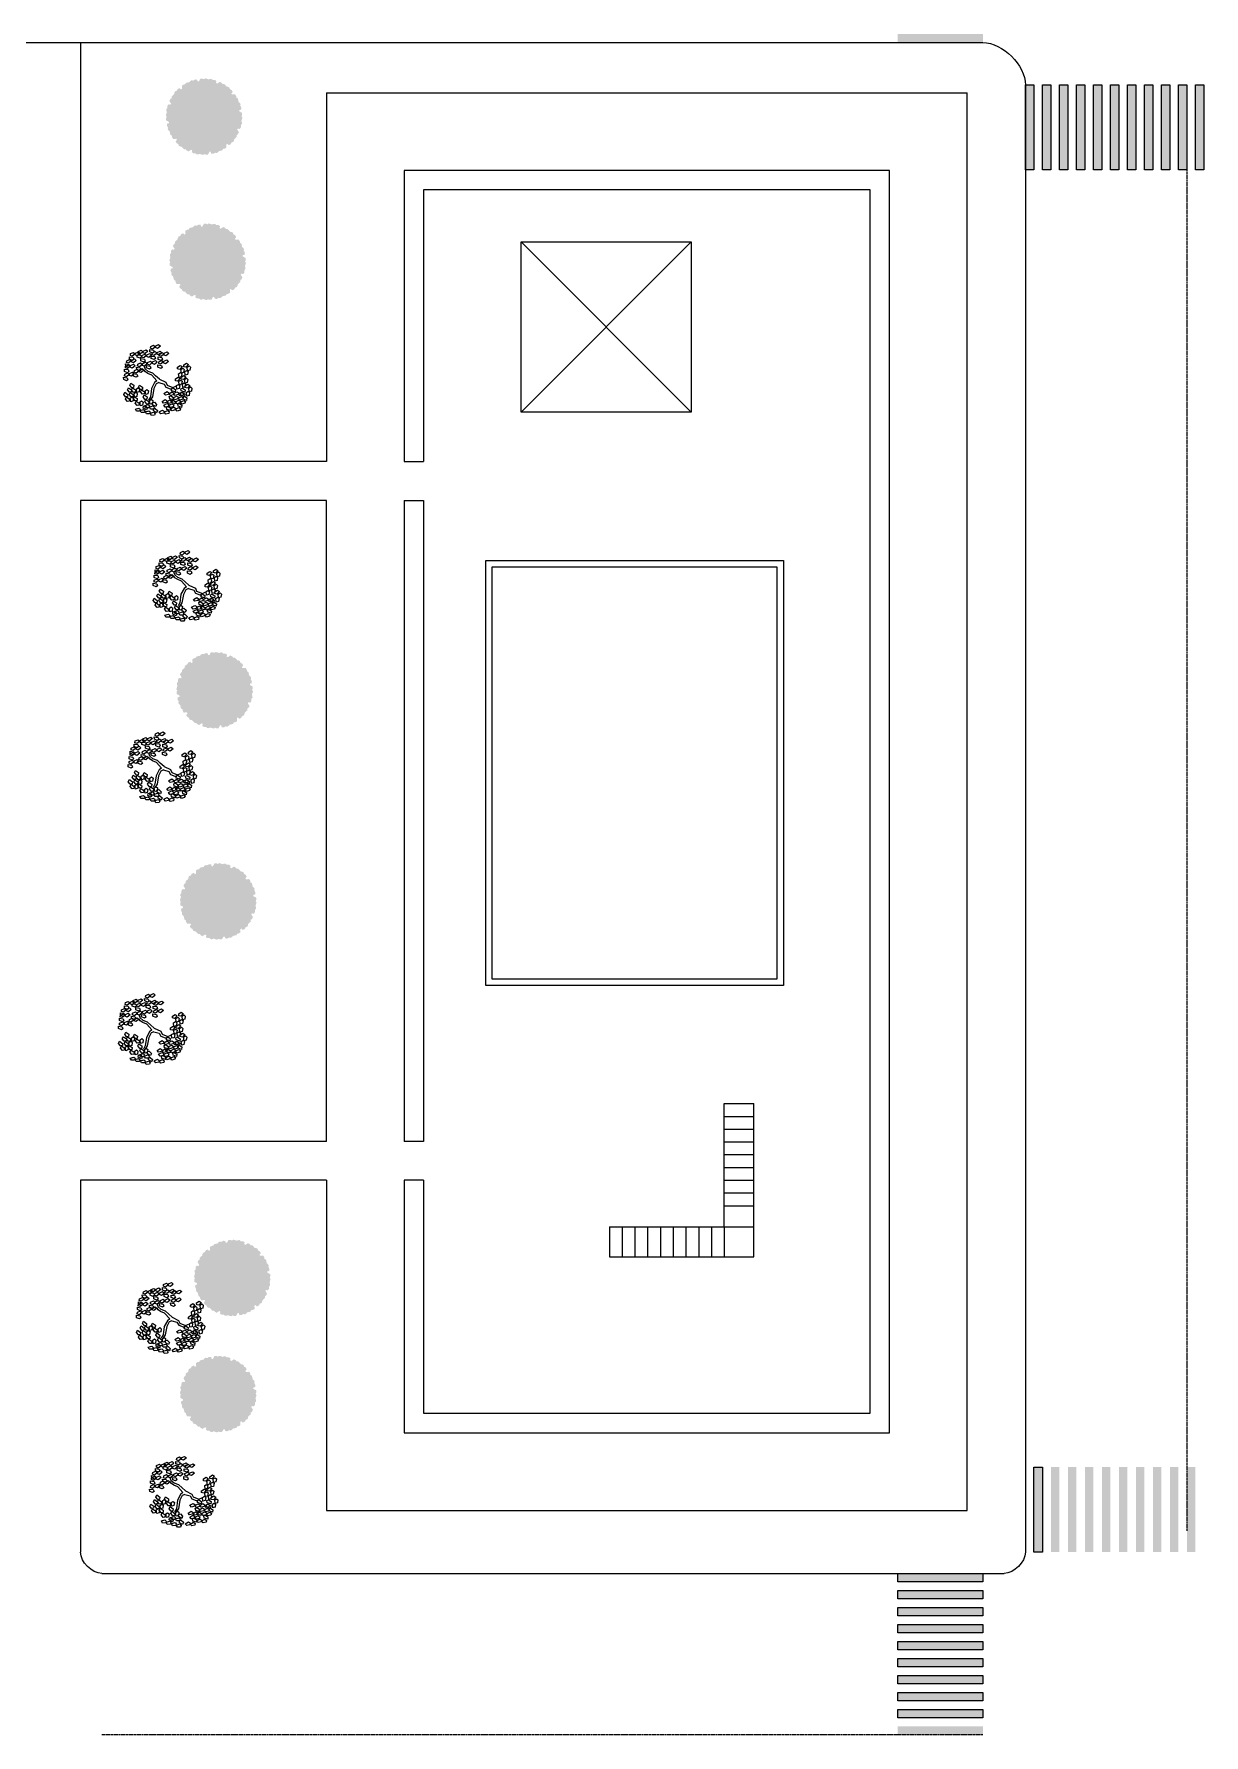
# Model space of a CAD drawing. Header units: millimetres. Extents: x -273369 to 399464, y -35443 to 194245.
# Drawn here: x 285497 to 292376, y 167946 to 177946 of the extents above; entities that cross this region are included whole.
import ezdxf

# ---------------------------------------------------------------- set-up
doc = ezdxf.new("R2010")
doc.units = ezdxf.units.MM
doc.linetypes.add('ACAD_ISO02W100', pattern=[15, 12, -3])
doc.layers.add('TREES', color=3, linetype='Continuous')

# ---------------------------------------------------------------- blocks, each defined once
blk = doc.blocks.new('R_TREE9')
at = {"layer": 'TREES', "color": 3}
for p, q in [((-1032, 688), (-960, 724)), ((-1028, 582), (-1032, 688)), ((-975, 552), (-1028, 582)), ((-923, 604), (-975, 552)), ((-960, 724), (-923, 604)), ((-839, 667), (-757, 734)), ((-830, 606), (-839, 667)), ((-758, 597), (-830, 606)), ((-685, 698), (-758, 597)), ((-757, 734), (-685, 698)), ((-707, 879), (-583, 895)), ((-683, 802), (-707, 879)), ((-699, 992), (-617, 1059)), ((-690, 932), (-699, 992)), ((-618, 922), (-690, 932)), ((-579, 788), (-683, 802)), ((-681, 728), (-599, 795)), ((-672, 667), (-681, 728)), ((-600, 658), (-672, 667)), ((-545, 1024), (-618, 922)), ((-617, 1059), (-545, 1024)), ((-527, 760), (-600, 658)), ((-599, 795), (-527, 760)), ((-583, 895), (-540, 835)), ((-540, 835), (-579, 788)), ((-555, 754), (-431, 769)), ((-532, 676), (-555, 754)), ((-547, 867), (-465, 934)), ((-538, 807), (-547, 867)), ((-540, 1054), (-459, 1120)), ((-532, 993), (-540, 1054)), ((-466, 797), (-538, 807)), ((-460, 983), (-532, 993)), ((-427, 662), (-532, 676)), ((-393, 899), (-466, 797)), ((-465, 934), (-393, 899)), ((-386, 1085), (-460, 983)), ((-459, 1120), (-386, 1085)), ((-431, 769), (-388, 710)), ((-388, 710), (-427, 662)), ((-397, 672), (-273, 688)), ((-374, 595), (-397, 672)), ((-389, 786), (-307, 853)), ((-381, 725), (-389, 786)), ((-388, 928), (-307, 995)), ((-380, 868), (-388, 928)), ((-308, 716), (-381, 725)), ((-308, 858), (-380, 868)), ((-269, 581), (-374, 595)), ((-235, 960), (-308, 858)), ((-235, 817), (-308, 716)), ((-307, 995), (-235, 960)), ((-307, 853), (-235, 817)), ((-295, 547), (-214, 613)), ((-273, 688), (-231, 629)), ((-231, 629), (-269, 581)), ((-231, 847), (-149, 914)), ((-223, 786), (-231, 847)), ((-150, 777), (-223, 786)), ((-214, 613), (-141, 578)), ((-77, 878), (-150, 777)), ((-149, 914), (-77, 878)), ((3, 1024), (43, 1121)), ((39, 974), (3, 1024)), ((108, 1000), (39, 974)), ((43, 1121), (124, 1124)), ((124, 1124), (108, 1000)), ((126, 692), (166, 790)), ((162, 643), (126, 692)), ((143, 1027), (171, 1094)), ((222, 930), (143, 1027)), ((161, 858), (189, 926)), ((241, 761), (161, 858)), ((230, 669), (162, 643)), ((166, 790), (247, 793)), ((171, 1094), (232, 1087)), ((189, 926), (250, 918)), ((275, 991), (222, 930)), ((247, 793), (230, 669)), ((232, 1087), (275, 991)), ((294, 822), (241, 761)), ((250, 918), (294, 822)), ((266, 695), (294, 763)), ((345, 598), (266, 695)), ((278, 993), (318, 1090)), ((314, 943), (278, 993)), ((284, 527), (312, 594)), ((294, 763), (354, 755)), ((312, 594), (373, 587)), ((382, 969), (314, 943)), ((318, 1090), (399, 1093)), ((342, 580), (382, 677)), ((378, 530), (342, 580)), ((398, 659), (345, 598)), ((354, 755), (398, 659)), ((373, 587), (416, 491)), ((399, 1093), (382, 969)), ((382, 677), (463, 680)), ((418, 996), (445, 1063)), ((497, 899), (418, 996)), ((436, 827), (464, 895)), ((516, 730), (436, 827)), ((445, 1063), (506, 1056)), ((463, 680), (446, 556)), ((459, 955), (499, 1052)), ((495, 906), (459, 955)), ((464, 895), (525, 887)), ((482, 582), (510, 650)), ((561, 486), (482, 582)), ((563, 931), (495, 906)), ((550, 960), (497, 899)), ((499, 1052), (580, 1055)), ((506, 1056), (550, 960)), ((510, 650), (570, 643)), ((568, 791), (516, 730)), ((525, 887), (568, 791)), ((580, 1055), (563, 931)), ((570, 643), (614, 547)), ((599, 958), (626, 1026)), ((678, 861), (599, 958)), ((617, 789), (645, 857)), ((697, 693), (617, 789)), ((626, 1026), (687, 1018)), ((645, 857), (706, 849)), ((731, 922), (678, 861)), ((687, 1018), (731, 922)), ((749, 754), (697, 693)), ((698, 824), (739, 921)), ((734, 774), (698, 824)), ((706, 849), (749, 754)), ((803, 800), (734, 774)), ((739, 921), (819, 924)), ((768, 561), (809, 658)), ((819, 924), (803, 800)), ((809, 658), (889, 661)), ((838, 827), (866, 894)), ((918, 730), (838, 827)), ((857, 658), (885, 726)), ((936, 561), (857, 658)), ((866, 894), (927, 887)), ((889, 661), (873, 537)), ((885, 726), (945, 718)), ((908, 564), (936, 631)), ((970, 791), (918, 730)), ((927, 887), (970, 791)), ((936, 631), (997, 624)), ((989, 622), (936, 561)), ((945, 718), (989, 622)), ((997, 624), (1040, 528)), ((-1172, 180), (-1100, 217)), ((-1168, 75), (-1172, 180)), ((-1115, 45), (-1168, 75)), ((-1125, 343), (-1053, 380)), ((-1121, 238), (-1125, 343)), ((-1068, 208), (-1121, 238)), ((-1063, 97), (-1115, 45)), ((-1100, 217), (-1063, 97)), ((-1083, 0), (-1020, 108)), ((-1079, 525), (-1007, 561)), ((-1075, 419), (-1079, 525)), ((-1021, 389), (-1075, 419)), ((-1016, 260), (-1068, 208)), ((-1053, 380), (-1016, 260)), ((-970, 441), (-1021, 389)), ((-1020, 108), (-947, 106)), ((-1007, 561), (-970, 441)), ((-933, 47), (-1007, -28)), ((-989, 344), (-927, 453)), ((-914, 316), (-989, 344)), ((-962, 212), (-890, 248)), ((-958, 106), (-962, 212)), ((-905, 76), (-958, 106)), ((-947, 106), (-933, 47)), ((-927, 453), (-854, 450)), ((-915, 375), (-843, 411)), ((-911, 269), (-915, 375)), ((-839, 391), (-914, 316)), ((-858, 239), (-911, 269)), ((-853, 128), (-905, 76)), ((-890, 248), (-853, 128)), ((-873, 31), (-810, 140)), ((-797, 3), (-873, 31)), ((-806, 291), (-858, 239)), ((-854, 450), (-839, 391)), ((-847, 553), (-723, 569)), ((-824, 476), (-847, 553)), ((-843, 411), (-806, 291)), ((-719, 462), (-824, 476)), ((-810, 140), (-737, 137)), ((-723, 78), (-797, 3)), ((-795, 222), (-671, 238)), ((-771, 145), (-795, 222)), ((-786, 335), (-705, 402)), ((-778, 275), (-786, 335)), ((-705, 265), (-778, 275)), ((-667, 131), (-771, 145)), ((-737, 137), (-723, 78)), ((-723, 569), (-681, 510)), ((-681, 510), (-719, 462)), ((-705, 402), (-632, 367)), ((-632, 367), (-705, 265)), ((-671, 238), (-628, 178)), ((-628, 178), (-667, 131)), ((-545, 145), (-656, 220)), ((-545, 214), (-650, 277)), ((-628, 396), (-547, 463)), ((-620, 336), (-628, 396)), ((-547, 326), (-620, 336)), ((-547, 463), (-474, 428)), ((-474, 428), (-547, 326)), ((-253, 177), (-545, 214)), ((-258, 95), (-545, 145)), ((-462, 372), (-338, 388)), ((-438, 295), (-462, 372)), ((-453, 485), (-372, 552)), ((-445, 425), (-453, 485)), ((-372, 415), (-445, 425)), ((-334, 281), (-438, 295)), ((-372, 552), (-299, 517)), ((-299, 517), (-372, 415)), ((-338, 388), (-295, 328)), ((-295, 328), (-334, 281)), ((-287, 486), (-295, 547)), ((-214, 476), (-287, 486)), ((-101, 14), (-258, 95)), ((-60, 70), (-253, 177)), ((-141, 578), (-214, 476)), ((-60, -80), (-101, 14)), ((4, -11), (-60, 70)), ((4, -11), (197, 164)), ((63, -93), (174, 33)), ((174, 33), (267, 133)), ((197, 164), (256, 302)), ((256, 302), (308, 383)), ((267, 133), (320, 283)), ((364, 430), (284, 527)), ((308, 383), (367, 421)), ((320, 283), (408, 389)), ((416, 491), (364, 430)), ((367, 421), (390, 489)), ((446, 556), (378, 530)), ((400, 242), (441, 339)), ((436, 192), (400, 242)), ((408, 389), (507, 421)), ((505, 218), (436, 192)), ((441, 339), (521, 342)), ((500, 414), (528, 482)), ((580, 317), (500, 414)), ((521, 342), (505, 218)), ((528, 482), (589, 474)), ((540, 244), (568, 312)), ((620, 148), (540, 244)), ((559, 76), (587, 144)), ((638, -21), (559, 76)), ((614, 547), (561, 486)), ((568, 312), (629, 305)), ((632, 378), (580, 317)), ((587, 144), (647, 136)), ((589, 474), (632, 378)), ((672, 209), (620, 148)), ((629, 305), (672, 209)), ((691, 40), (638, -21)), ((640, 436), (680, 533)), ((676, 386), (640, 436)), ((647, 136), (691, 40)), ((744, 412), (676, 386)), ((680, 533), (761, 536)), ((722, 85), (762, 183)), ((757, 36), (722, 85)), ((761, 536), (744, 412)), ((826, 61), (757, 36)), ((762, 183), (843, 186)), ((804, 511), (768, 561)), ((780, 439), (808, 506)), ((859, 342), (780, 439)), ((798, 270), (826, 338)), ((878, 173), (798, 270)), ((873, 537), (804, 511)), ((808, 506), (868, 499)), ((826, 338), (887, 330)), ((843, 186), (826, 61)), ((912, 403), (859, 342)), ((861, 88), (889, 156)), ((941, -9), (861, 88)), ((868, 499), (912, 403)), ((930, 234), (878, 173)), ((887, 330), (930, 234)), ((889, 156), (950, 148)), ((988, 467), (908, 564)), ((927, 395), (955, 463)), ((1006, 298), (927, 395)), ((994, 52), (941, -9)), ((944, 135), (984, 233)), ((979, 86), (944, 135)), ((950, 148), (994, 52)), ((955, 463), (1015, 455)), ((1048, 111), (979, 86)), ((984, 233), (1065, 236)), ((1040, 528), (988, 467)), ((1059, 359), (1006, 298)), ((1015, 455), (1059, 359)), ((1065, 236), (1048, 111)), ((1083, 138), (1111, 206)), ((1163, 41), (1083, 138)), ((1102, -31), (1130, 37)), ((1111, 206), (1172, 198)), ((1130, 37), (1191, 30)), ((1216, 102), (1163, 41)), ((1172, 198), (1216, 102)), ((1191, 30), (1234, -66)), ((-1131, -311), (-1068, -261)), ((-1105, -413), (-1131, -311)), ((-1119, -142), (-1057, -91)), ((-1093, -244), (-1119, -142)), ((-1046, -431), (-1105, -413)), ((-1035, -262), (-1093, -244)), ((-1007, -28), (-1083, 0)), ((-1068, -261), (-1007, -370)), ((-1057, -91), (-996, -201)), ((-1007, -370), (-1046, -431)), ((-996, -201), (-1035, -262)), ((-1014, -524), (-952, -473)), ((-988, -626), (-1014, -524)), ((-1005, -469), (-967, -350)), ((-926, -480), (-1005, -469)), ((-967, -350), (-895, -336)), ((-952, -473), (-890, -582)), ((-869, -392), (-926, -480)), ((-903, -461), (-840, -411)), ((-877, -563), (-903, -461)), ((-895, -336), (-869, -392)), ((-892, -292), (-829, -241)), ((-866, -394), (-892, -292)), ((-819, -582), (-877, -563)), ((-807, -412), (-866, -394)), ((-840, -411), (-779, -520)), ((-829, -241), (-768, -351)), ((-779, -520), (-819, -582)), ((-768, -351), (-807, -412)), ((-778, -619), (-740, -500)), ((-769, -405), (-706, -354)), ((-743, -507), (-769, -405)), ((-757, -236), (-695, -185)), ((-731, -338), (-757, -236)), ((-684, -525), (-743, -507)), ((-740, -500), (-668, -487)), ((-673, -356), (-731, -338)), ((-706, -354), (-645, -464)), ((-641, -542), (-698, -630)), ((-695, -185), (-633, -294)), ((-645, -464), (-684, -525)), ((-633, -294), (-673, -356)), ((-668, -487), (-641, -542)), ((-643, -563), (-605, -444)), ((-564, -574), (-643, -563)), ((-641, -618), (-578, -567)), ((-605, -444), (-533, -430)), ((-578, -567), (-517, -676)), ((-507, -485), (-564, -574)), ((-533, -430), (-507, -485)), ((-500, -468), (-437, -417)), ((-474, -570), (-500, -468)), ((-489, -299), (-426, -248)), ((-463, -401), (-489, -299)), ((-416, -588), (-474, -570)), ((-404, -419), (-463, -401)), ((-437, -417), (-376, -526)), ((-426, -248), (-365, -357)), ((-376, -526), (-416, -588)), ((-365, -357), (-404, -419)), ((-375, -626), (-337, -506)), ((-337, -506), (-265, -493)), ((-238, -548), (-295, -637)), ((-212, -318), (-293, -518)), ((-265, -493), (-238, -548)), ((-147, -355), (-223, -549)), ((-223, -549), (-177, -650)), ((-112, -255), (-212, -318)), ((-48, -312), (-147, -355)), ((-60, -80), (-112, -255)), ((63, -93), (-48, -312)), ((424, -140), (464, -43)), ((460, -190), (424, -140)), ((528, -164), (460, -190)), ((464, -43), (545, -40)), ((545, -40), (528, -164)), ((564, -137), (591, -70)), ((643, -234), (564, -137)), ((582, -306), (610, -238)), ((662, -403), (582, -306)), ((591, -70), (652, -77)), ((610, -238), (671, -246)), ((696, -173), (643, -234)), ((652, -77), (696, -173)), ((714, -342), (662, -403)), ((671, -246), (714, -342)), ((692, -153), (733, -55)), ((728, -202), (692, -153)), ((797, -176), (728, -202)), ((733, -55), (813, -52)), ((813, -52), (797, -176)), ((832, -150), (860, -82)), ((912, -247), (832, -150)), ((851, -318), (879, -251)), ((930, -415), (851, -318)), ((860, -82), (921, -90)), ((879, -251), (939, -258)), ((880, -81), (908, -13)), ((959, -177), (880, -81)), ((908, -13), (969, -20)), ((964, -186), (912, -247)), ((921, -90), (964, -186)), ((983, -354), (930, -415)), ((939, -258), (983, -354)), ((1012, -116), (959, -177)), ((969, -20), (1012, -116)), ((1181, -127), (1102, -31)), ((1234, -66), (1181, -127)), ((-1026, -693), (-963, -642)), ((-1000, -795), (-1026, -693)), ((-941, -813), (-1000, -795)), ((-930, -644), (-988, -626)), ((-963, -642), (-902, -752)), ((-902, -752), (-941, -813)), ((-890, -582), (-930, -644)), ((-900, -851), (-862, -732)), ((-821, -862), (-900, -851)), ((-862, -732), (-790, -718)), ((-764, -773), (-821, -862)), ((-790, -718), (-764, -773)), ((-786, -862), (-724, -811)), ((-760, -964), (-786, -862)), ((-698, -630), (-778, -619)), ((-775, -693), (-712, -642)), ((-749, -795), (-775, -693)), ((-702, -982), (-760, -964)), ((-690, -813), (-749, -795)), ((-724, -811), (-662, -920)), ((-712, -642), (-651, -751)), ((-662, -920), (-702, -982)), ((-651, -751), (-690, -813)), ((-661, -1020), (-623, -901)), ((-581, -1031), (-661, -1020)), ((-652, -787), (-589, -736)), ((-626, -889), (-652, -787)), ((-614, -720), (-641, -618)), ((-567, -907), (-626, -889)), ((-623, -901), (-551, -887)), ((-556, -738), (-614, -720)), ((-589, -736), (-528, -845)), ((-524, -942), (-581, -1031)), ((-528, -845), (-567, -907)), ((-517, -676), (-556, -738)), ((-551, -887), (-524, -942)), ((-527, -945), (-488, -825)), ((-447, -956), (-527, -945)), ((-519, -1024), (-394, -1012)), ((-498, -1102), (-519, -1024)), ((-506, -799), (-443, -749)), ((-480, -901), (-506, -799)), ((-394, -1119), (-498, -1102)), ((-494, -630), (-432, -579)), ((-468, -732), (-494, -630)), ((-488, -825), (-417, -812)), ((-421, -920), (-480, -901)), ((-410, -750), (-468, -732)), ((-390, -867), (-447, -956)), ((-443, -749), (-382, -858)), ((-432, -579), (-371, -689)), ((-382, -858), (-421, -920)), ((-417, -812), (-390, -867)), ((-371, -689), (-410, -750)), ((-394, -1012), (-354, -1073)), ((-354, -1073), (-394, -1119)), ((-380, -957), (-342, -838)), ((-301, -968), (-380, -957)), ((-295, -637), (-375, -626)), ((-369, -1103), (-244, -1091)), ((-348, -1181), (-369, -1103)), ((-342, -838), (-270, -825)), ((-244, -880), (-301, -968)), ((-285, -692), (-161, -680)), ((-264, -770), (-285, -692)), ((-270, -825), (-244, -880)), ((-160, -787), (-264, -770)), ((-246, -1047), (-229, -975)), ((-153, -1130), (-246, -1047)), ((-244, -1091), (-204, -1152)), ((-204, -1152), (-244, -1198)), ((-229, -975), (-168, -973)), ((-227, -886), (-102, -874)), ((-206, -964), (-227, -886)), ((-102, -981), (-206, -964)), ((-168, -973), (-110, -1061)), ((-161, -680), (-120, -741)), ((-120, -741), (-160, -787)), ((-110, -1061), (-153, -1130)), ((-135, -771), (-10, -759)), ((-114, -849), (-135, -771)), ((-10, -866), (-114, -849)), ((-102, -874), (-62, -935)), ((-62, -935), (-102, -981)), ((-77, -965), (48, -953)), ((-56, -1043), (-77, -965)), ((48, -1060), (-56, -1043)), ((-13, -715), (4, -644)), ((81, -798), (-13, -715)), ((-10, -759), (30, -820)), ((30, -820), (-10, -866)), ((4, -644), (65, -642)), ((46, -909), (63, -838)), ((139, -992), (46, -909)), ((48, -953), (89, -1014)), ((89, -1014), (48, -1060)), ((63, -838), (124, -836)), ((65, -642), (124, -729)), ((124, -729), (81, -798)), ((118, -761), (242, -749)), ((139, -839), (118, -761)), ((124, -836), (182, -923)), ((243, -856), (139, -839)), ((182, -923), (139, -992)), ((194, -974), (318, -962)), ((215, -1052), (194, -974)), ((319, -1069), (215, -1052)), ((242, -749), (283, -810)), ((283, -810), (243, -856)), ((268, -840), (393, -828)), ((289, -918), (268, -840)), ((393, -935), (289, -918)), ((318, -962), (359, -1023)), ((359, -1023), (319, -1069)), ((344, -1053), (469, -1041)), ((365, -1130), (344, -1053)), ((469, -1148), (365, -1130)), ((390, -784), (407, -712)), ((484, -867), (390, -784)), ((393, -828), (433, -889)), ((433, -889), (393, -935)), ((407, -712), (468, -710)), ((466, -996), (483, -925)), ((560, -1079), (466, -996)), ((468, -710), (527, -798)), ((469, -1041), (509, -1102)), ((509, -1102), (469, -1148)), ((483, -925), (544, -923)), ((527, -798), (484, -867)), ((544, -923), (603, -1011)), ((603, -1011), (560, -1079)), ((-244, -1198), (-348, -1181))]:
    blk.add_line(p, q, dxfattribs=at)

msp = doc.modelspace()

# ---------------------------------------------------------------- hatches: boundary and pattern name
h = msp.add_hatch(color=256)
h.set_gradient(color1=(255, 255, 255), rotation=208, tint=1)
h.paths.add_polyline_path([(290576.049, 177945.938), (290576.049, 177895.938), (291076.049, 177895.938), (291076.049, 177945.938)])
h = msp.add_hatch(color=256)
h.dxf.hatch_style = 1
h.set_gradient(color1=(153, 204, 0), color2=(51, 51, 51), rotation=208, tint=1)
h.paths.add_polyline_path([(286503.943, 177685.376), (286494.982, 177679.987), (286488.709, 177683.744), (286475.414, 177683.705), (286466.373, 177666.849), (286459.137, 177666.849), (286456.163, 177677.367), (286444.895, 177678.962), (286432.719, 177672.275), (286423.522, 177674.235), (286415.034, 177668.821), (286412.171, 177663.463), (286390.483, 177658.411), (286385.417, 177649.264), (286378.106, 177649.381), (286366.611, 177642.7), (286367.21, 177623.582), (286360.943, 177619.964), (286353.109, 177627.586), (286342.553, 177623.333), (286335.351, 177611.454), (286326.407, 177608.553), (286321.763, 177599.62), (286321.963, 177593.549), (286305.706, 177578.33), (286305.892, 177567.875), (286299.502, 177564.321), (286292.888, 177552.788), (286302.966, 177536.53), (286299.348, 177530.264), (286288.752, 177532.947), (286281.736, 177523.986), (286281.439, 177510.097), (286275.143, 177503.113), (286275.588, 177493.055), (286278.797, 177487.897), (286272.327, 177466.588), (286277.716, 177457.628), (286273.959, 177451.355), (286273.998, 177438.059), (286290.854, 177429.019), (286290.854, 177421.783), (286280.336, 177418.809), (286278.741, 177407.541), (286285.428, 177395.364), (286283.468, 177386.168), (286288.882, 177377.68), (286294.24, 177374.817), (286299.292, 177353.128), (286308.439, 177348.062), (286308.322, 177340.752), (286315.003, 177329.257), (286334.121, 177329.856), (286337.739, 177323.589), (286330.117, 177315.754), (286334.37, 177305.199), (286346.249, 177297.997), (286349.15, 177289.052), (286358.083, 177284.409), (286364.154, 177284.609), (286379.373, 177268.351), (286389.828, 177268.538), (286393.382, 177262.148), (286404.915, 177255.533), (286421.173, 177265.611), (286427.439, 177261.993), (286424.756, 177251.397), (286433.717, 177244.382), (286447.605, 177244.085), (286454.59, 177237.789), (286464.648, 177238.234), (286469.806, 177241.443), (286491.115, 177234.973), (286500.075, 177240.362), (286506.348, 177236.605), (286519.644, 177236.643), (286528.684, 177253.5), (286535.92, 177253.5), (286538.894, 177242.982), (286550.162, 177241.387), (286562.339, 177248.074), (286571.535, 177246.114), (286580.023, 177251.528), (286582.886, 177256.886), (286604.575, 177261.937), (286609.641, 177271.084), (286616.951, 177270.967), (286628.446, 177277.648), (286627.847, 177296.767), (286634.114, 177300.385), (286641.949, 177292.763), (286652.504, 177297.016), (286659.706, 177308.895), (286668.651, 177311.796), (286673.294, 177320.729), (286673.094, 177326.8), (286689.352, 177342.019), (286689.165, 177352.474), (286695.555, 177356.027), (286702.17, 177367.561), (286692.092, 177383.818), (286695.71, 177390.085), (286706.306, 177387.402), (286713.321, 177396.362), (286713.618, 177410.251), (286719.914, 177417.236), (286719.469, 177427.294), (286716.26, 177432.452), (286722.73, 177453.76), (286717.341, 177462.721), (286721.098, 177468.994), (286721.06, 177482.289), (286704.203, 177491.33), (286704.203, 177498.566), (286714.721, 177501.54), (286716.316, 177512.808), (286709.629, 177524.984), (286711.589, 177534.181), (286706.175, 177542.669), (286700.817, 177545.531), (286695.766, 177567.22), (286686.619, 177572.286), (286686.736, 177579.597), (286680.055, 177591.092), (286660.936, 177590.493), (286657.318, 177596.759), (286664.94, 177604.594), (286660.687, 177615.15), (286648.808, 177622.352), (286645.907, 177631.296), (286636.974, 177635.94), (286630.903, 177635.74), (286615.684, 177651.997), (286605.229, 177651.811), (286601.676, 177658.201), (286590.142, 177664.815), (286573.885, 177654.737), (286567.618, 177658.355), (286570.301, 177668.951), (286561.34, 177675.966), (286547.452, 177676.264), (286540.467, 177682.559), (286530.409, 177682.115), (286525.251, 177678.906)])
h = msp.add_hatch(color=256)
h.set_gradient(color1=(255, 255, 255), rotation=208, tint=1)
edge = h.paths.add_edge_path()
edge.add_line((291376.046, 177646.911), (291326.047, 177646.911))
edge.add_spline(control_points=[(291326.046, 177646.911), (291326.048, 177646.587), (291326.049, 177646.262), (291326.049, 177645.938)], knot_values=[1410.32468906, 1410.32468906, 1410.32468906, 1410.32468906, 1414.21356237, 1414.21356237, 1414.21356237, 1414.21356237], degree=3, periodic=0)
edge.add_line((291326.049, 177645.938), (291326.049, 177146.911))
edge.add_line((291326.049, 177146.911), (291376.046, 177146.911))
edge.add_line((291376.046, 177146.911), (291376.046, 177646.911))
h = msp.add_hatch(color=256)
h.set_gradient(color1=(255, 255, 255), rotation=208, tint=1)
h.paths.add_polyline_path([(291426.046, 177146.911), (291476.046, 177146.911), (291476.046, 177646.911), (291426.046, 177646.911)])
h.paths.add_polyline_path([(291576.046, 177646.911), (291526.046, 177646.911), (291526.046, 177146.911), (291576.046, 177146.911)])
h.paths.add_polyline_path([(291626.046, 177146.911), (291676.046, 177146.911), (291676.046, 177646.911), (291626.046, 177646.911)])
h.paths.add_polyline_path([(291726.046, 177146.911), (291776.046, 177146.911), (291776.046, 177646.911), (291726.046, 177646.911)])
h.paths.add_polyline_path([(291876.046, 177646.911), (291826.046, 177646.911), (291826.046, 177146.911), (291876.046, 177146.911)])
h.paths.add_polyline_path([(291926.046, 177146.911), (291976.046, 177146.911), (291976.046, 177646.911), (291926.046, 177646.911)])
h.paths.add_polyline_path([(292026.046, 177146.911), (292076.046, 177146.911), (292076.046, 177646.911), (292026.046, 177646.911)])
h.paths.add_polyline_path([(292126.046, 177146.911), (292176.046, 177146.911), (292176.046, 177646.911), (292126.046, 177646.911)])
h.paths.add_polyline_path([(292226.046, 177146.911), (292276.046, 177146.911), (292276.046, 177646.911), (292226.046, 177646.911)])
h = msp.add_hatch(color=256)
h.set_gradient(color1=(255, 255, 255), rotation=208, tint=1)
h.paths.add_polyline_path([(292376.046, 177646.911), (292326.049, 177646.911), (292326.049, 177146.911), (292376.046, 177146.911)])
h = msp.add_hatch(color=256)
h.dxf.hatch_style = 1
h.set_gradient(color1=(153, 204, 0), color2=(51, 51, 51), rotation=208, tint=1)
h.paths.add_polyline_path([(286524.786, 176832.233), (286515.825, 176826.845), (286509.553, 176830.601), (286496.257, 176830.563), (286487.217, 176813.707), (286479.981, 176813.707), (286477.006, 176824.224), (286465.739, 176825.819), (286453.562, 176819.133), (286444.365, 176821.093), (286435.877, 176815.678), (286433.015, 176810.32), (286411.326, 176805.269), (286406.26, 176796.122), (286398.949, 176796.239), (286387.454, 176789.558), (286388.054, 176770.44), (286381.787, 176766.822), (286373.952, 176774.443), (286363.396, 176770.191), (286356.195, 176758.311), (286347.25, 176755.411), (286342.606, 176746.478), (286342.806, 176740.406), (286326.549, 176725.187), (286326.735, 176714.733), (286320.346, 176711.179), (286313.731, 176699.645), (286323.809, 176683.388), (286320.191, 176677.121), (286309.595, 176679.805), (286302.58, 176670.844), (286302.282, 176656.955), (286295.987, 176649.971), (286296.432, 176639.913), (286299.64, 176634.755), (286293.171, 176613.446), (286298.559, 176604.485), (286294.803, 176598.213), (286294.841, 176584.917), (286311.697, 176575.877), (286311.697, 176568.641), (286301.18, 176565.666), (286299.585, 176554.399), (286306.271, 176542.222), (286304.311, 176533.025), (286309.726, 176524.537), (286315.084, 176521.675), (286320.135, 176499.986), (286329.282, 176494.92), (286329.165, 176487.609), (286335.846, 176476.114), (286354.964, 176476.714), (286358.582, 176470.447), (286350.961, 176462.612), (286355.213, 176452.056), (286367.093, 176444.855), (286369.993, 176435.91), (286378.926, 176431.266), (286384.998, 176431.466), (286400.217, 176415.209), (286410.671, 176415.395), (286414.225, 176409.006), (286425.759, 176402.391), (286442.016, 176412.469), (286448.283, 176408.851), (286445.599, 176398.255), (286454.56, 176391.24), (286468.449, 176390.942), (286475.433, 176384.647), (286485.491, 176385.092), (286490.649, 176388.3), (286511.958, 176381.831), (286520.919, 176387.219), (286527.191, 176383.463), (286540.487, 176383.501), (286549.527, 176400.357), (286556.763, 176400.357), (286559.738, 176389.84), (286571.005, 176388.245), (286583.182, 176394.931), (286592.379, 176392.971), (286600.867, 176398.386), (286603.729, 176403.744), (286625.418, 176408.795), (286630.484, 176417.942), (286637.795, 176417.825), (286649.29, 176424.506), (286648.69, 176443.624), (286654.957, 176447.242), (286662.792, 176439.621), (286673.348, 176443.873), (286680.549, 176455.753), (286689.494, 176458.653), (286694.138, 176467.586), (286693.938, 176473.658), (286710.195, 176488.877), (286710.009, 176499.331), (286716.398, 176502.885), (286723.013, 176514.419), (286712.935, 176530.676), (286716.553, 176536.943), (286727.149, 176534.259), (286734.164, 176543.22), (286734.462, 176557.109), (286740.757, 176564.093), (286740.312, 176574.151), (286737.104, 176579.309), (286743.573, 176600.618), (286738.185, 176609.579), (286741.941, 176615.851), (286741.903, 176629.147), (286725.047, 176638.187), (286725.047, 176645.423), (286735.564, 176648.398), (286737.159, 176659.665), (286730.473, 176671.842), (286732.433, 176681.039), (286727.018, 176689.527), (286721.66, 176692.389), (286716.609, 176714.078), (286707.462, 176719.144), (286707.579, 176726.455), (286700.898, 176737.95), (286681.78, 176737.35), (286678.162, 176743.617), (286685.783, 176751.452), (286681.531, 176762.008), (286669.651, 176769.209), (286666.751, 176778.154), (286657.818, 176782.798), (286651.746, 176782.598), (286636.527, 176798.855), (286626.073, 176798.669), (286622.519, 176805.059), (286610.985, 176811.673), (286594.728, 176801.595), (286588.461, 176805.213), (286591.145, 176815.809), (286582.184, 176822.824), (286568.295, 176823.122), (286561.311, 176829.417), (286551.253, 176828.972), (286546.095, 176825.764)])
h = msp.add_hatch(color=256)
h.dxf.hatch_style = 1
h.set_gradient(color1=(153, 204, 0), color2=(51, 51, 51), rotation=208, tint=1)
h.paths.add_polyline_path([(286566.052, 174313.071), (286557.091, 174307.682), (286550.818, 174311.439), (286537.523, 174311.4), (286528.482, 174294.544), (286521.246, 174294.544), (286518.272, 174305.062), (286507.004, 174306.657), (286494.827, 174299.97), (286485.631, 174301.93), (286477.143, 174296.516), (286474.28, 174291.158), (286452.592, 174286.106), (286447.526, 174276.959), (286440.215, 174277.076), (286428.72, 174270.395), (286429.319, 174251.277), (286423.052, 174247.659), (286415.218, 174255.281), (286404.662, 174251.028), (286397.46, 174239.149), (286388.516, 174236.248), (286383.872, 174227.315), (286384.072, 174221.244), (286367.814, 174206.025), (286368.001, 174195.57), (286361.611, 174192.016), (286354.997, 174180.483), (286365.074, 174164.225), (286361.456, 174157.959), (286350.86, 174160.642), (286343.845, 174151.681), (286343.548, 174137.792), (286337.252, 174130.808), (286337.697, 174120.75), (286340.906, 174115.592), (286334.436, 174094.283), (286339.825, 174085.322), (286336.068, 174079.05), (286336.107, 174065.754), (286352.963, 174056.714), (286352.963, 174049.478), (286342.445, 174046.504), (286340.85, 174035.236), (286347.537, 174023.059), (286345.577, 174013.863), (286350.991, 174005.375), (286356.349, 174002.512), (286361.4, 173980.823), (286370.548, 173975.757), (286370.43, 173968.447), (286377.112, 173956.952), (286396.23, 173957.551), (286399.848, 173951.284), (286392.226, 173943.449), (286396.479, 173932.894), (286408.358, 173925.692), (286411.259, 173916.747), (286420.192, 173912.104), (286426.263, 173912.304), (286441.482, 173896.046), (286451.937, 173896.233), (286455.491, 173889.843), (286467.024, 173883.228), (286483.281, 173893.306), (286489.548, 173889.688), (286486.865, 173879.092), (286495.826, 173872.077), (286509.714, 173871.78), (286516.699, 173865.484), (286526.757, 173865.929), (286531.915, 173869.138), (286553.223, 173862.668), (286562.184, 173868.057), (286568.457, 173864.3), (286581.752, 173864.338), (286590.793, 173881.195), (286598.029, 173881.195), (286601.003, 173870.677), (286612.271, 173869.082), (286624.448, 173875.769), (286633.644, 173873.809), (286642.132, 173879.223), (286644.995, 173884.581), (286666.683, 173889.632), (286671.749, 173898.779), (286679.06, 173898.662), (286690.555, 173905.343), (286689.956, 173924.461), (286696.223, 173928.08), (286704.057, 173920.458), (286714.613, 173924.71), (286721.815, 173936.59), (286730.759, 173939.491), (286735.403, 173948.423), (286735.203, 173954.495), (286751.461, 173969.714), (286751.274, 173980.168), (286757.664, 173983.722), (286764.278, 173995.256), (286754.2, 174011.513), (286757.819, 174017.78), (286768.415, 174015.097), (286775.43, 174024.057), (286775.727, 174037.946), (286782.023, 174044.931), (286781.578, 174054.989), (286778.369, 174060.147), (286784.839, 174081.455), (286779.45, 174090.416), (286783.207, 174096.689), (286783.168, 174109.984), (286766.312, 174119.024), (286766.312, 174126.261), (286776.83, 174129.235), (286778.425, 174140.503), (286771.738, 174152.679), (286773.698, 174161.876), (286768.284, 174170.364), (286762.926, 174173.226), (286757.875, 174194.915), (286748.727, 174199.981), (286748.845, 174207.292), (286742.163, 174218.787), (286723.045, 174218.188), (286719.427, 174224.454), (286727.049, 174232.289), (286722.796, 174242.845), (286710.917, 174250.047), (286708.016, 174258.991), (286699.083, 174263.635), (286693.012, 174263.435), (286677.793, 174279.692), (286667.338, 174279.506), (286663.784, 174285.896), (286652.251, 174292.51), (286635.994, 174282.432), (286629.727, 174286.05), (286632.41, 174296.646), (286623.449, 174303.661), (286609.561, 174303.959), (286602.576, 174310.254), (286592.518, 174309.81), (286587.36, 174306.601)])
h = msp.add_hatch(color=256)
h.dxf.hatch_style = 1
h.set_gradient(color1=(153, 204, 0), color2=(51, 51, 51), rotation=208, tint=1)
h.paths.add_polyline_path([(286586.754, 173071.731), (286577.794, 173066.343), (286571.521, 173070.099), (286558.225, 173070.061), (286549.185, 173053.204), (286541.949, 173053.204), (286538.975, 173063.722), (286527.707, 173065.317), (286515.53, 173058.631), (286506.334, 173060.59), (286497.846, 173055.176), (286494.983, 173049.818), (286473.295, 173044.767), (286468.229, 173035.62), (286460.918, 173035.737), (286449.423, 173029.056), (286450.022, 173009.938), (286443.755, 173006.32), (286435.921, 173013.941), (286425.365, 173009.689), (286418.163, 172997.809), (286409.219, 172994.908), (286404.575, 172985.976), (286404.775, 172979.904), (286388.517, 172964.685), (286388.704, 172954.231), (286382.314, 172950.677), (286375.7, 172939.143), (286385.777, 172922.886), (286382.159, 172916.619), (286371.563, 172919.302), (286364.548, 172910.342), (286364.251, 172896.453), (286357.955, 172889.469), (286358.4, 172879.411), (286361.609, 172874.253), (286355.139, 172852.944), (286360.528, 172843.983), (286356.771, 172837.711), (286356.81, 172824.415), (286373.666, 172815.375), (286373.666, 172808.139), (286363.148, 172805.164), (286361.553, 172793.897), (286368.24, 172781.72), (286366.28, 172772.523), (286371.694, 172764.035), (286377.052, 172761.173), (286382.103, 172739.484), (286391.25, 172734.418), (286391.133, 172727.107), (286397.814, 172715.612), (286416.933, 172716.211), (286420.551, 172709.945), (286412.929, 172702.11), (286417.182, 172691.554), (286429.061, 172684.353), (286431.962, 172675.408), (286440.895, 172670.764), (286446.966, 172670.964), (286462.185, 172654.707), (286472.64, 172654.893), (286476.194, 172648.503), (286487.727, 172641.889), (286503.984, 172651.967), (286510.251, 172648.349), (286507.568, 172637.753), (286516.529, 172630.738), (286530.417, 172630.44), (286537.402, 172624.145), (286547.46, 172624.59), (286552.618, 172627.798), (286573.926, 172621.329), (286582.887, 172626.717), (286589.16, 172622.961), (286602.455, 172622.999), (286611.496, 172639.855), (286618.732, 172639.855), (286621.706, 172629.337), (286632.974, 172627.743), (286645.15, 172634.429), (286654.347, 172632.469), (286662.835, 172637.884), (286665.698, 172643.242), (286687.386, 172648.293), (286692.452, 172657.44), (286699.763, 172657.323), (286711.258, 172664.004), (286710.659, 172683.122), (286716.926, 172686.74), (286724.76, 172679.119), (286735.316, 172683.371), (286742.518, 172695.25), (286751.462, 172698.151), (286756.106, 172707.084), (286755.906, 172713.156), (286772.163, 172728.375), (286771.977, 172738.829), (286778.367, 172742.383), (286784.981, 172753.917), (286774.903, 172770.174), (286778.522, 172776.441), (286789.117, 172773.757), (286796.133, 172782.718), (286796.43, 172796.607), (286802.726, 172803.591), (286802.281, 172813.649), (286799.072, 172818.807), (286805.542, 172840.116), (286800.153, 172849.077), (286803.91, 172855.349), (286803.871, 172868.645), (286787.015, 172877.685), (286787.015, 172884.921), (286797.533, 172887.896), (286799.128, 172899.163), (286792.441, 172911.34), (286794.401, 172920.537), (286788.987, 172929.025), (286783.629, 172931.887), (286778.578, 172953.576), (286769.43, 172958.642), (286769.548, 172965.952), (286762.866, 172977.448), (286743.748, 172976.848), (286740.13, 172983.115), (286747.752, 172990.95), (286743.499, 173001.506), (286731.62, 173008.707), (286728.719, 173017.652), (286719.786, 173022.296), (286713.715, 173022.096), (286698.496, 173038.353), (286688.041, 173038.167), (286684.487, 173044.556), (286672.954, 173051.171), (286656.696, 173041.093), (286650.43, 173044.711), (286653.113, 173055.307), (286644.152, 173062.322), (286630.264, 173062.619), (286623.279, 173068.915), (286613.221, 173068.47), (286608.063, 173065.262)])
h = msp.add_hatch(color=256)
h.dxf.hatch_style = 1
h.set_gradient(color1=(153, 204, 0), color2=(51, 51, 51), rotation=208, tint=1)
h.paths.add_polyline_path([(286669.566, 170858.009), (286660.606, 170852.621), (286654.333, 170856.377), (286641.037, 170856.339), (286631.997, 170839.483), (286624.761, 170839.483), (286621.787, 170850.001), (286610.519, 170851.595), (286598.342, 170844.909), (286589.146, 170846.869), (286580.658, 170841.454), (286577.795, 170836.097), (286556.106, 170831.045), (286551.04, 170821.898), (286543.73, 170822.015), (286532.235, 170815.334), (286532.834, 170796.216), (286526.567, 170792.598), (286518.732, 170800.219), (286508.177, 170795.967), (286500.975, 170784.088), (286492.03, 170781.187), (286487.387, 170772.254), (286487.587, 170766.182), (286471.329, 170750.963), (286471.516, 170740.509), (286465.126, 170736.955), (286458.511, 170725.421), (286468.589, 170709.164), (286464.971, 170702.897), (286454.375, 170705.581), (286447.36, 170696.62), (286447.063, 170682.731), (286440.767, 170675.747), (286441.212, 170665.689), (286444.421, 170660.531), (286437.951, 170639.222), (286443.34, 170630.261), (286439.583, 170623.989), (286439.621, 170610.693), (286456.478, 170601.653), (286456.478, 170594.417), (286445.96, 170591.442), (286444.365, 170580.175), (286451.052, 170567.998), (286449.092, 170558.801), (286454.506, 170550.313), (286459.864, 170547.451), (286464.915, 170525.762), (286474.062, 170520.696), (286473.945, 170513.386), (286480.626, 170501.89), (286499.745, 170502.49), (286503.363, 170496.223), (286495.741, 170488.388), (286499.993, 170477.832), (286511.873, 170470.631), (286514.774, 170461.686), (286523.707, 170457.042), (286529.778, 170457.242), (286544.997, 170440.985), (286555.452, 170441.171), (286559.005, 170434.782), (286570.539, 170428.167), (286586.796, 170438.245), (286593.063, 170434.627), (286590.38, 170424.031), (286599.34, 170417.016), (286613.229, 170416.719), (286620.214, 170410.423), (286630.272, 170410.868), (286635.43, 170414.077), (286656.738, 170407.607), (286665.699, 170412.995), (286671.972, 170409.239), (286685.267, 170409.277), (286694.308, 170426.134), (286701.544, 170426.134), (286704.518, 170415.616), (286715.786, 170414.021), (286727.962, 170420.707), (286737.159, 170418.748), (286745.647, 170424.162), (286748.509, 170429.52), (286770.198, 170434.571), (286775.264, 170443.718), (286782.575, 170443.601), (286794.07, 170450.282), (286793.471, 170469.4), (286799.737, 170473.018), (286807.572, 170465.397), (286818.128, 170469.649), (286825.33, 170481.529), (286834.274, 170484.43), (286838.918, 170493.362), (286838.718, 170499.434), (286854.975, 170514.653), (286854.789, 170525.107), (286861.179, 170528.661), (286867.793, 170540.195), (286857.715, 170556.452), (286861.333, 170562.719), (286871.929, 170560.036), (286878.944, 170568.996), (286879.242, 170582.885), (286885.537, 170589.869), (286885.093, 170599.927), (286881.884, 170605.085), (286888.354, 170626.394), (286882.965, 170635.355), (286886.722, 170641.627), (286886.683, 170654.923), (286869.827, 170663.963), (286869.827, 170671.199), (286880.345, 170674.174), (286881.94, 170685.441), (286875.253, 170697.618), (286877.213, 170706.815), (286871.799, 170715.303), (286866.441, 170718.165), (286861.389, 170739.854), (286852.242, 170744.92), (286852.359, 170752.231), (286845.678, 170763.726), (286826.56, 170763.127), (286822.942, 170769.393), (286830.564, 170777.228), (286826.311, 170787.784), (286814.432, 170794.986), (286811.531, 170803.93), (286802.598, 170808.574), (286796.527, 170808.374), (286781.308, 170824.631), (286770.853, 170824.445), (286767.299, 170830.835), (286755.766, 170837.449), (286739.508, 170827.371), (286733.242, 170830.989), (286735.925, 170841.585), (286726.964, 170848.6), (286713.075, 170848.898), (286706.091, 170855.193), (286696.033, 170854.749), (286690.875, 170851.54)])
h = msp.add_hatch(color=256)
h.dxf.hatch_style = 1
h.set_gradient(color1=(153, 204, 0), color2=(51, 51, 51), rotation=208, tint=1)
h.paths.add_polyline_path([(286586.754, 170175.273), (286577.794, 170169.884), (286571.521, 170173.641), (286558.225, 170173.602), (286549.185, 170156.746), (286541.949, 170156.746), (286538.975, 170167.264), (286527.707, 170168.859), (286515.53, 170162.172), (286506.334, 170164.132), (286497.846, 170158.718), (286494.983, 170153.36), (286473.295, 170148.309), (286468.229, 170139.161), (286460.918, 170139.279), (286449.423, 170132.597), (286450.022, 170113.479), (286443.755, 170109.861), (286435.921, 170117.483), (286425.365, 170113.23), (286418.163, 170101.351), (286409.219, 170098.45), (286404.575, 170089.517), (286404.775, 170083.446), (286388.517, 170068.227), (286388.704, 170057.772), (286382.314, 170054.218), (286375.7, 170042.685), (286385.777, 170026.427), (286382.159, 170020.161), (286371.563, 170022.844), (286364.548, 170013.883), (286364.251, 169999.995), (286357.955, 169993.01), (286358.4, 169982.952), (286361.609, 169977.794), (286355.139, 169956.485), (286360.528, 169947.525), (286356.771, 169941.252), (286356.81, 169927.956), (286373.666, 169918.916), (286373.666, 169911.68), (286363.148, 169908.706), (286361.553, 169897.438), (286368.24, 169885.261), (286366.28, 169876.065), (286371.694, 169867.577), (286377.052, 169864.714), (286382.103, 169843.026), (286391.25, 169837.96), (286391.133, 169830.649), (286397.814, 169819.154), (286416.933, 169819.753), (286420.551, 169813.486), (286412.929, 169805.651), (286417.182, 169795.096), (286429.061, 169787.894), (286431.962, 169778.95), (286440.895, 169774.306), (286446.966, 169774.506), (286462.185, 169758.248), (286472.64, 169758.435), (286476.194, 169752.045), (286487.727, 169745.431), (286503.984, 169755.508), (286510.251, 169751.89), (286507.568, 169741.294), (286516.529, 169734.279), (286530.417, 169733.982), (286537.402, 169727.686), (286547.46, 169728.131), (286552.618, 169731.34), (286573.926, 169724.87), (286582.887, 169730.259), (286589.16, 169726.502), (286602.455, 169726.541), (286611.496, 169743.397), (286618.732, 169743.397), (286621.706, 169732.879), (286632.974, 169731.284), (286645.15, 169737.971), (286654.347, 169736.011), (286662.835, 169741.425), (286665.698, 169746.783), (286687.386, 169751.834), (286692.452, 169760.981), (286699.763, 169760.864), (286711.258, 169767.545), (286710.659, 169786.664), (286716.926, 169790.282), (286724.76, 169782.66), (286735.316, 169786.913), (286742.518, 169798.792), (286751.462, 169801.693), (286756.106, 169810.626), (286755.906, 169816.697), (286772.163, 169831.916), (286771.977, 169842.371), (286778.367, 169845.925), (286784.981, 169857.458), (286774.903, 169873.715), (286778.522, 169879.982), (286789.117, 169877.299), (286796.133, 169886.26), (286796.43, 169900.148), (286802.726, 169907.133), (286802.281, 169917.191), (286799.072, 169922.349), (286805.542, 169943.657), (286800.153, 169952.618), (286803.91, 169958.891), (286803.871, 169972.186), (286787.015, 169981.227), (286787.015, 169988.463), (286797.533, 169991.437), (286799.128, 170002.705), (286792.441, 170014.881), (286794.401, 170024.078), (286788.987, 170032.566), (286783.629, 170035.429), (286778.578, 170057.117), (286769.43, 170062.183), (286769.548, 170069.494), (286762.866, 170080.989), (286743.748, 170080.39), (286740.13, 170086.657), (286747.752, 170094.491), (286743.499, 170105.047), (286731.62, 170112.249), (286728.719, 170121.193), (286719.786, 170125.837), (286713.715, 170125.637), (286698.496, 170141.894), (286688.041, 170141.708), (286684.487, 170148.098), (286672.954, 170154.712), (286656.696, 170144.634), (286650.43, 170148.253), (286653.113, 170158.848), (286644.152, 170165.864), (286630.264, 170166.161), (286623.279, 170172.457), (286613.221, 170172.012), (286608.063, 170168.803)])
h = msp.add_hatch(color=256)
h.set_gradient(color1=(255, 255, 255), rotation=208, tint=1)
h.paths.add_polyline_path([(291376.049, 169020.938), (291426.049, 169020.938), (291426.049, 169520.938), (291376.049, 169520.938)])
h = msp.add_hatch(color=256)
h.set_gradient(color1=(255, 255, 255), rotation=208, tint=1)
h.paths.add_polyline_path([(291476.049, 169020.938), (291526.049, 169020.938), (291526.049, 169520.938), (291476.049, 169520.938)])
h = msp.add_hatch(color=256)
h.set_gradient(color1=(255, 255, 255), rotation=208, tint=1)
h.paths.add_polyline_path([(291576.049, 169020.938), (291626.049, 169020.938), (291626.049, 169520.938), (291576.049, 169520.938)])
h = msp.add_hatch(color=256)
h.set_gradient(color1=(255, 255, 255), rotation=208, tint=1)
h.paths.add_polyline_path([(291676.049, 169020.938), (291726.049, 169020.938), (291726.049, 169520.938), (291676.049, 169520.938)])
h = msp.add_hatch(color=256)
h.set_gradient(color1=(255, 255, 255), rotation=208, tint=1)
h.paths.add_polyline_path([(291776.049, 169020.938), (291826.049, 169020.938), (291826.049, 169520.938), (291776.049, 169520.938)])
h = msp.add_hatch(color=256)
h.set_gradient(color1=(255, 255, 255), rotation=208, tint=1)
h.paths.add_polyline_path([(291876.049, 169020.938), (291926.049, 169020.938), (291926.049, 169520.938), (291876.049, 169520.938)])
h = msp.add_hatch(color=256)
h.set_gradient(color1=(255, 255, 255), rotation=208, tint=1)
h.paths.add_polyline_path([(291976.049, 169020.938), (292026.049, 169020.938), (292026.049, 169520.938), (291976.049, 169520.938)])
h = msp.add_hatch(color=256)
h.set_gradient(color1=(255, 255, 255), rotation=208, tint=1)
h.paths.add_polyline_path([(292076.049, 169020.938), (292126.049, 169020.938), (292126.049, 169520.938), (292076.049, 169520.938)])
h = msp.add_hatch(color=256)
h.set_gradient(color1=(255, 255, 255), rotation=208, tint=1)
h.paths.add_polyline_path([(292176.049, 169020.938), (292226.049, 169020.938), (292226.049, 169520.938), (292176.049, 169520.938)])
h = msp.add_hatch(color=256)
h.set_gradient(color1=(255, 255, 255), rotation=208, tint=1)
h.paths.add_polyline_path([(292276.049, 169020.938), (292326.049, 169020.938), (292326.049, 169520.938), (292276.049, 169520.938)])
h = msp.add_hatch(color=256)
h.set_gradient(color1=(255, 255, 255), rotation=208, tint=1)
h.paths.add_polyline_path([(290576.049, 168895.938), (290576.049, 168845.938), (291076.049, 168845.938), (291076.049, 168895.938)])
h = msp.add_hatch(color=256)
h.set_gradient(color1=(255, 255, 255), rotation=208, tint=1)
h.paths.add_polyline_path([(291076.049, 168745.938), (291076.049, 168795.938), (290576.049, 168795.938), (290576.049, 168745.938)])
h.paths.add_polyline_path([(291076.049, 168645.938), (291076.049, 168695.938), (290576.049, 168695.938), (290576.049, 168645.938)])
h = msp.add_hatch(color=256)
h.set_gradient(color1=(255, 255, 255), rotation=208, tint=1)
h.paths.add_polyline_path([(290576.049, 168595.938), (290576.049, 168545.938), (291076.049, 168545.938), (291076.049, 168595.938)])
h = msp.add_hatch(color=256)
h.set_gradient(color1=(255, 255, 255), rotation=208, tint=1)
h.paths.add_polyline_path([(291076.049, 168445.938), (291076.049, 168495.938), (290576.049, 168495.938), (290576.049, 168445.938)])
h.paths.add_polyline_path([(291076.049, 168345.938), (291076.049, 168395.938), (290576.049, 168395.938), (290576.049, 168345.938)])
h = msp.add_hatch(color=256)
h.set_gradient(color1=(255, 255, 255), rotation=208, tint=1)
h.paths.add_polyline_path([(290576.049, 168295.938), (290576.049, 168245.938), (291076.049, 168245.938), (291076.049, 168295.938)])
h = msp.add_hatch(color=256)
h.set_gradient(color1=(255, 255, 255), rotation=208, tint=1)
h.paths.add_polyline_path([(291076.049, 168145.938), (291076.049, 168195.938), (290576.049, 168195.938), (290576.049, 168145.938)])
h.paths.add_polyline_path([(291076.049, 168045.938), (291076.049, 168095.938), (290576.049, 168095.938), (290576.049, 168045.938)])
h = msp.add_hatch(color=256)
h.set_gradient(color1=(255, 255, 255), rotation=208, tint=1)
h.paths.add_polyline_path([(290576.049, 167995.938), (290576.049, 167945.938), (291076.049, 167945.938), (291076.049, 167995.938)])

# ---------------------------------------------------------------- linework, layer by layer
for p, q in [((277576.049, 177895.938), (291076.049, 177895.938)), ((285771.049, 177895.938), (285771.049, 175431.795)), ((287216.446, 177601.043), (287216.446, 175431.795)), ((287216.446, 177601.043), (290984.087, 177601.043)), ((290984.087, 169266.564), (290984.087, 177601.043)), ((291326.046, 177146.911), (291326.046, 177646.911)), ((291326.046, 177646.911), (291376.046, 177646.911)), ((291326.049, 177645.938), (291326.049, 169020.938)), ((291376.046, 177646.911), (291376.046, 177146.911)), ((291426.046, 177146.911), (291426.046, 177646.911)), ((291426.046, 177646.911), (291476.046, 177646.911)), ((291426.046, 177146.911), (291426.046, 177646.911)), ((291426.046, 177646.911), (291476.046, 177646.911)), ((291476.046, 177646.911), (291476.046, 177146.911)), ((291476.046, 177646.911), (291476.046, 177146.911)), ((291526.046, 177146.911), (291526.046, 177646.911)), ((291526.046, 177646.911), (291576.046, 177646.911)), ((291576.046, 177646.911), (291576.046, 177146.911)), ((291626.046, 177146.911), (291626.046, 177646.911)), ((291626.046, 177646.911), (291676.046, 177646.911)), ((291676.046, 177646.911), (291676.046, 177146.911)), ((291726.046, 177146.911), (291726.046, 177646.911)), ((291726.046, 177646.911), (291776.046, 177646.911)), ((291776.046, 177646.911), (291776.046, 177146.911)), ((291826.046, 177146.911), (291826.046, 177646.911)), ((291826.046, 177646.911), (291876.046, 177646.911)), ((291876.046, 177646.911), (291876.046, 177146.911)), ((291926.046, 177146.911), (291926.046, 177646.911)), ((291926.046, 177646.911), (291976.046, 177646.911)), ((291976.046, 177646.911), (291976.046, 177146.911)), ((292026.046, 177146.911), (292026.046, 177646.911)), ((292026.046, 177646.911), (292076.046, 177646.911)), ((292076.046, 177646.911), (292076.046, 177146.911)), ((292126.046, 177146.911), (292126.046, 177646.911)), ((292126.046, 177646.911), (292176.046, 177646.911)), ((292176.046, 177646.911), (292176.046, 177146.911)), ((292226.046, 177146.911), (292226.046, 177646.911)), ((292226.046, 177646.911), (292276.046, 177646.911)), ((292276.046, 177646.911), (292276.046, 177146.911)), ((292326.046, 177146.911), (292326.046, 177646.911)), ((292326.046, 177646.911), (292376.046, 177646.911)), ((292376.046, 177646.911), (292376.046, 177146.911)), ((290527.404, 177144.36), (287673.13, 177144.36)), ((287673.13, 177144.36), (287673.13, 175431.795)), ((290527.404, 169723.248), (290527.404, 177144.36)), ((291376.046, 177146.911), (291326.046, 177146.911)), ((291476.046, 177146.911), (291426.046, 177146.911)), ((291476.046, 177146.911), (291426.046, 177146.911)), ((291576.046, 177146.911), (291526.046, 177146.911)), ((291676.046, 177146.911), (291626.046, 177146.911)), ((291776.046, 177146.911), (291726.046, 177146.911)), ((291876.046, 177146.911), (291826.046, 177146.911)), ((291976.046, 177146.911), (291926.046, 177146.911)), ((292076.046, 177146.911), (292026.046, 177146.911)), ((292176.046, 177146.911), (292126.046, 177146.911)), ((292276.046, 177146.911), (292226.046, 177146.911)), ((292376.046, 177146.911), (292326.046, 177146.911)), ((290413.233, 177030.189), (287787.301, 177030.189)), ((287787.301, 177030.189), (287787.301, 175431.795)), ((290413.233, 169837.419), (290413.233, 177030.189)), ((288361.86, 176723.591), (289361.86, 176723.591)), ((288361.86, 175723.591), (288361.86, 176723.591)), ((288361.86, 176723.591), (289361.86, 175723.591)), ((289361.86, 176723.591), (288361.86, 175723.591)), ((289361.86, 176723.591), (289361.86, 176623.591)), ((289361.86, 176623.591), (289361.86, 175723.591)), ((289361.86, 175723.591), (288361.86, 175723.591)), ((287216.446, 175431.795), (285771.049, 175431.795)), ((287673.13, 175431.795), (287787.301, 175431.795)), ((285771.049, 175203.453), (285771.049, 171435.812)), ((287216.446, 175203.453), (285771.049, 175203.453)), ((287216.446, 171435.812), (287216.446, 175203.453)), ((287673.13, 175203.453), (287673.13, 171435.812)), ((287673.13, 175203.453), (287787.301, 175203.453)), ((287787.301, 175203.453), (287787.301, 171435.812)), ((288152.972, 174851.33), (289902.972, 174851.33)), ((288152.972, 172351.33), (288152.972, 174851.33)), ((288190.472, 174813.83), (289865.472, 174813.83)), ((288190.472, 172388.83), (288190.472, 174813.83)), ((289865.472, 174813.83), (289865.472, 172388.83)), ((289902.972, 174851.33), (289902.972, 172351.33)), ((289902.972, 172351.33), (288152.972, 172351.33)), ((289865.472, 172388.83), (288190.472, 172388.83)), ((289555.243, 170932.636), (289555.243, 171657.636)), ((289555.243, 171657.636), (289730.243, 171657.636)), ((289730.243, 170757.636), (289730.243, 171657.636)), ((289555.243, 171582.636), (289730.243, 171582.636)), ((289555.243, 171507.636), (289730.243, 171507.636)), ((287216.446, 171435.812), (285771.049, 171435.812)), ((287787.301, 171435.812), (287673.13, 171435.812)), ((289555.243, 171432.636), (289730.243, 171432.636)), ((289555.243, 171357.636), (289730.243, 171357.636)), ((285771.049, 171207.47), (285771.049, 169020.938)), ((287216.446, 171207.47), (285771.049, 171207.47)), ((287216.446, 171207.47), (287216.446, 169266.564)), ((287673.13, 171207.47), (287673.13, 169723.248)), ((287787.301, 171207.47), (287673.13, 171207.47)), ((287787.301, 171207.47), (287787.301, 169837.419)), ((289555.243, 171282.636), (289730.243, 171282.636)), ((289555.243, 171207.636), (289730.243, 171207.636)), ((289555.243, 171132.636), (289730.243, 171132.636)), ((289555.243, 171057.636), (289730.243, 171057.636)), ((288880.243, 170932.636), (289730.243, 170932.636)), ((288880.243, 170932.636), (288880.243, 170757.636)), ((288955.243, 170932.636), (288955.243, 170757.636)), ((289030.243, 170932.636), (289030.243, 170757.636)), ((289105.243, 170932.636), (289105.243, 170757.636)), ((289180.243, 170932.636), (289180.243, 170757.636)), ((289255.243, 170932.636), (289255.243, 170757.636)), ((289330.243, 170932.636), (289330.243, 170757.636)), ((289405.243, 170932.636), (289405.243, 170757.636)), ((289480.243, 170932.636), (289480.243, 170757.636)), ((289555.243, 170932.636), (289555.243, 170757.636)), ((288880.243, 170757.636), (289730.243, 170757.636)), ((287787.301, 169837.419), (290413.233, 169837.419)), ((287673.13, 169723.248), (290527.404, 169723.248)), ((291376.049, 169020.938), (291376.049, 169520.938)), ((291376.049, 169520.938), (291426.049, 169520.938)), ((291426.049, 169520.938), (291426.049, 169020.938)), ((287216.446, 169266.564), (290984.087, 169266.564)), ((291426.049, 169020.938), (291376.049, 169020.938)), ((285896.049, 168895.938), (291201.049, 168895.938)), ((290576.049, 168895.938), (291076.049, 168895.938)), ((290576.049, 168845.938), (290576.049, 168895.938)), ((291076.049, 168845.938), (290576.049, 168845.938)), ((291076.049, 168895.938), (291076.049, 168845.938)), ((290576.049, 168795.938), (291076.049, 168795.938)), ((290576.049, 168745.938), (290576.049, 168795.938)), ((291076.049, 168745.938), (290576.049, 168745.938)), ((291076.049, 168795.938), (291076.049, 168745.938)), ((290576.049, 168695.938), (291076.049, 168695.938)), ((290576.049, 168645.938), (290576.049, 168695.938)), ((291076.049, 168645.938), (290576.049, 168645.938)), ((291076.049, 168695.938), (291076.049, 168645.938)), ((290576.049, 168595.938), (291076.049, 168595.938)), ((290576.049, 168545.938), (290576.049, 168595.938)), ((291076.049, 168545.938), (290576.049, 168545.938)), ((291076.049, 168595.938), (291076.049, 168545.938)), ((290576.049, 168495.938), (291076.049, 168495.938)), ((290576.049, 168445.938), (290576.049, 168495.938)), ((291076.049, 168445.938), (290576.049, 168445.938)), ((291076.049, 168495.938), (291076.049, 168445.938)), ((290576.049, 168395.938), (291076.049, 168395.938)), ((290576.049, 168345.938), (290576.049, 168395.938)), ((291076.049, 168345.938), (290576.049, 168345.938)), ((291076.049, 168395.938), (291076.049, 168345.938)), ((290576.049, 168295.938), (291076.049, 168295.938)), ((290576.049, 168245.938), (290576.049, 168295.938)), ((291076.049, 168245.938), (290576.049, 168245.938)), ((291076.049, 168295.938), (291076.049, 168245.938)), ((290576.049, 168195.938), (291076.049, 168195.938)), ((290576.049, 168145.938), (290576.049, 168195.938)), ((291076.049, 168145.938), (290576.049, 168145.938)), ((291076.049, 168195.938), (291076.049, 168145.938)), ((290576.049, 168095.938), (291076.049, 168095.938)), ((290576.049, 168045.938), (290576.049, 168095.938)), ((291076.049, 168045.938), (290576.049, 168045.938)), ((291076.049, 168095.938), (291076.049, 168045.938))]:
    msp.add_line(p, q)
at = {"linetype": 'ACAD_ISO02W100'}
for p, q in [((292276.049, 177645.938), (292276.049, 169145.938)), ((291076.049, 167945.938), (285896.049, 167945.938))]:
    msp.add_line(p, q, dxfattribs=at)
for points in [[(291076.049, 177895.938), (291193.9, 177895.938), (291326.049, 177763.79), (291326.049, 177645.938)], [(285896.049, 168895.938), (285837.123, 168895.938), (285771.049, 168962.013), (285771.049, 169020.938)], [(291326.049, 169020.938), (291326.049, 168962.013), (291259.974, 168895.938), (291201.049, 168895.938)]]:
    msp.add_open_spline(points, degree=3)

# ---------------------------------------------------------------- block references
at = {"xscale": 0.1729000246982029, "yscale": 0.1729000246982029, "zscale": 0.1729000246982029, "rotation": 90}
for p in [(286218.282, 175906.642), (286392.14, 174695.763), (286245.527, 173629.466), (286188.512, 172091.068), (286293.793, 170391.814), (286371.22, 169370.468)]:
    msp.add_blockref('R_TREE9', p, dxfattribs=at)

doc.saveas('drawing.dxf')
